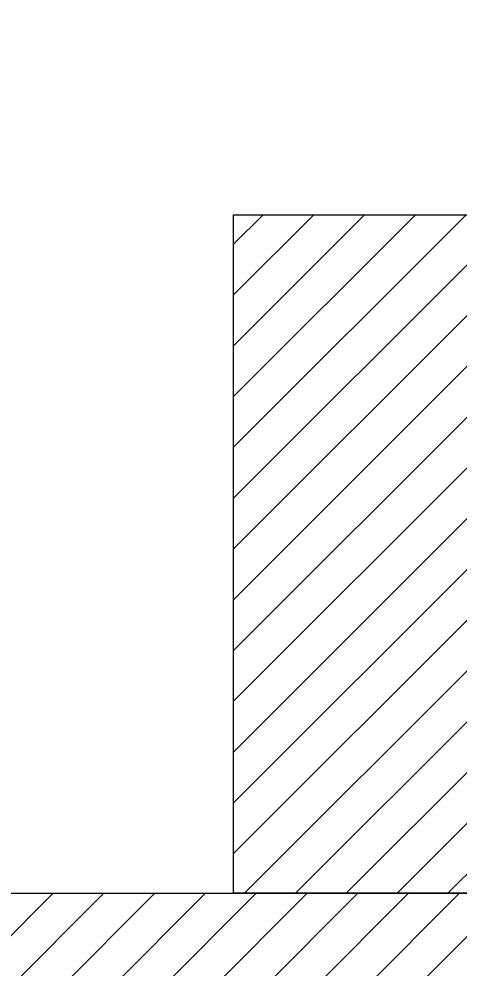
# Model space of a CAD drawing. Header units: millimetres. Extents: x -853320 to 19484, y -510814 to 9708.
# Drawn here: x 14208.9 to 14247.8, y 3719.2 to 3803.1 of the extents above; entities that cross this region are included whole.
import ezdxf

# ---------------------------------------------------------------- set-up
doc = ezdxf.new("R2010")
doc.units = ezdxf.units.MM
doc.layers.add('DS_ST_quote 1_50', color=7, linetype='Continuous')
doc.layers.add('F_ARREDI', color=7, linetype='Continuous', lineweight=5)
doc.layers.add('F_MULTI laminato OPACO', color=1, linetype='Continuous', lineweight=5)
doc.styles.add('ARIAL', font='arial.ttf')
doc.dimstyles.new('ISO-100', dxfattribs={"dimtxt": 100, "dimasz": 5, "dimexe": 0.25, "dimexo": 6, "dimgap": 6, "dimtad": 1, "dimtxsty": 'ARIAL', "dimblk": 'ARCHTICK', "dimcen": 2.5, "dimdle": 15, "dimse1": 1, "dimse2": 1, "dimclrd": 256, "dimclre": 256, "dimclrt": 256, "dimadec": 0, "dimazin": 0, "dimtfac": 1, "dimtmove": 0, "dimatfit": 3, "dimldrblk": 'ARCHTICK', "dimfxl": 1, "dimlwd": -1, "dimlwe": -1, "dimarcsym": 0})

# ---------------------------------------------------------------- blocks, each defined once
blk = doc.blocks.new('ARMADIO_camera doppia_pianta')
at = {"layer": 'F_MULTI laminato OPACO', "transparency": 33554508}
h = blk.add_hatch(dxfattribs=at)
h.set_pattern_fill('ANSI31', color=5, angle=180)
h.set_pattern_definition([(225, (748381.5367, 534915.7557), (2.24506403, -2.24506403), [])])
h.paths.add_polyline_path([(28134.114, 3885.16), (28143.114, 3885.16), (28143.114, 3837.66), (28113.114, 3837.66), (28113.114, 3897.66), (28143.114, 3897.66), (28143.114, 3890.16), (28134.114, 3890.16)])
h = blk.add_hatch(dxfattribs=at)
h.set_pattern_fill('ANSI31', color=256, angle=180)
h.set_pattern_definition([(225, (747484.5367, 534915.7557), (2.24506403, -2.24506403), [])])
h.paths.add_polyline_path([(28143.114, 3837.66), (28143.114, 3819.66), (28078.114, 3819.66), (28078.114, 3837.66)])
at = {"layer": 'F_MULTI laminato OPACO', "color": 5}
blk.add_lwpolyline([(28113.114, 3897.66), (28143.114, 3897.66), (28143.114, 3837.66), (28113.114, 3837.66)], close=True, dxfattribs=at)
at = {"layer": 'F_MULTI laminato OPACO'}
blk.add_lwpolyline([(28143.114, 3837.66), (28143.114, 3819.66), (28078.114, 3819.66), (28078.114, 3837.66)], close=True, dxfattribs=at)
blk = doc.blocks.new('_ArchTick')
at = {"color": 0, "linetype": 'ByBlock', "const_width": 0.15}
blk.add_lwpolyline([(-0.5, -0.5), (0.5, 0.5)], dxfattribs=at)
blk = doc.blocks.new('*D146')
at = {"layer": 'Defpoints', "color": 0, "transparency": 16777216}
for p in [(5588.556, 7348.815), (19268.524, 2810.66), (19483.824, 2810.66)]:
    blk.add_point(p, dxfattribs=at)
at = {"layer": 'DS_ST_quote 1_50', "transparency": 16777216}
blk.add_line((19268.524, 7363.815), (19268.524, 2795.66), dxfattribs=at)
at = {"layer": 'DS_ST_quote 1_50', "transparency": 16777216, "xscale": 5, "yscale": 5, "zscale": 5}
for p, rotation in [((19268.524, 7348.815), 90), ((19268.524, 2810.66), 270)]:
    blk.add_blockref('_ArchTick', p, dxfattribs=dict(at, rotation=rotation))
at = {"layer": 'DS_ST_quote 1_50', "transparency": 16777216, "insert": (19202.429, 5079.737), "char_height": 100, "attachment_point": 5, "rotation": 90, "style": 'ARIAL'}
blk.add_mtext('4538,15', dxfattribs=at)

msp = doc.modelspace()

# ---------------------------------------------------------------- block references
at = {"layer": 'F_ARREDI'}
msp.add_blockref('ARMADIO_camera doppia_pianta', (-13885.264, -111.845), dxfattribs=at)

# ---------------------------------------------------------------- dimensions: what is measured, and where the dimension line sits
at = {"layer": 'DS_ST_quote 1_50', "color": 4}
dim = msp.add_linear_dim(base=(19268.5243, 2810.6601), p1=(5588.556, 7348.8148), p2=(19483.824, 2810.6601), angle=90, dimstyle='ISO-100', dxfattribs=at)
dim.commit()
dim.dimension.update_dxf_attribs({"geometry": '*D146', "text_midpoint": (19202.4288, 5079.7375)})

doc.saveas('drawing.dxf')
